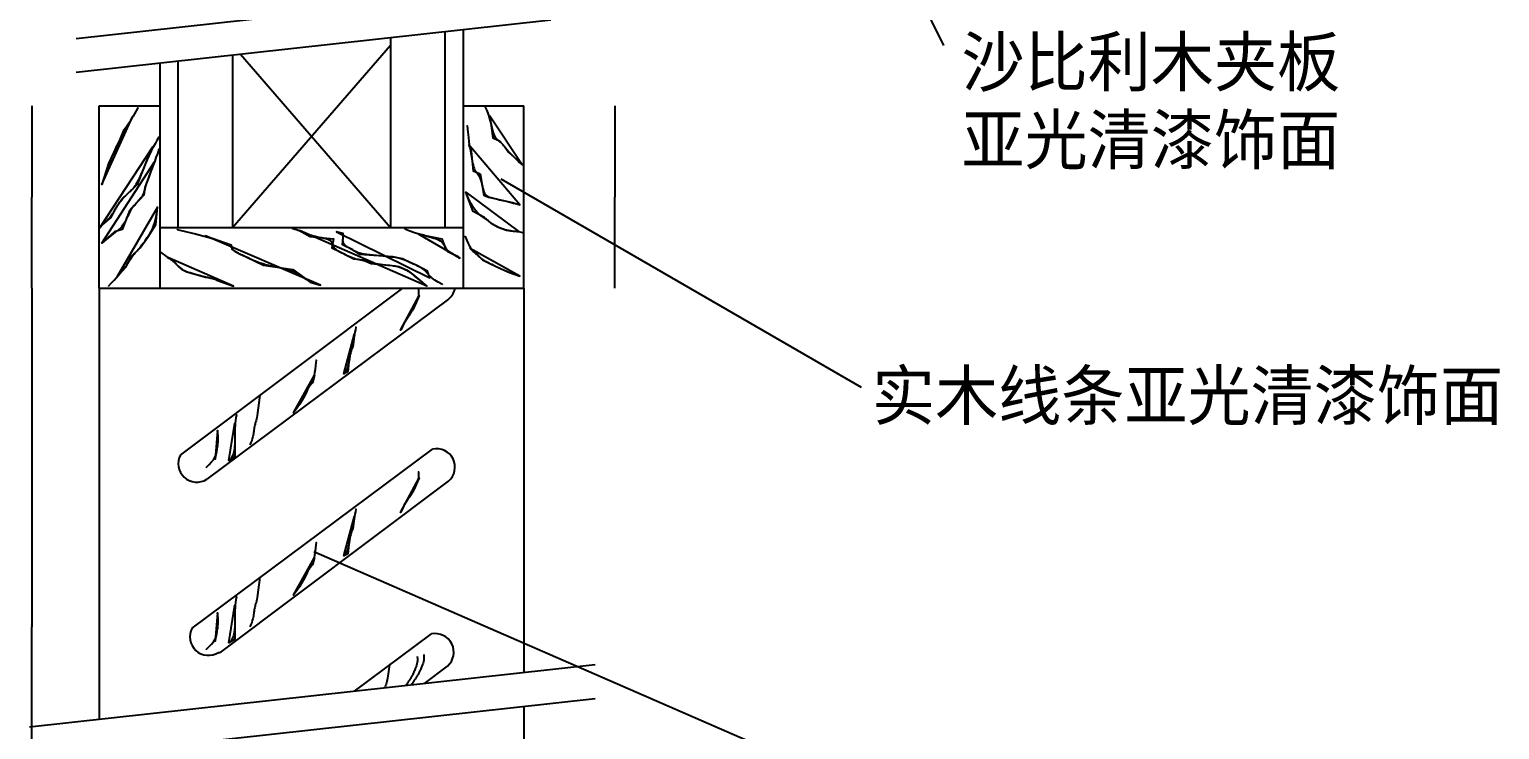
# Model space of a CAD drawing. Header units: metres. Extents: x 120 to 3570, y 126 to 4745.
# Drawn here: x 2161 to 3372, y 2919 to 3495 of the extents above; entities that cross this region are included whole.
import ezdxf

# ---------------------------------------------------------------- set-up
doc = ezdxf.new("R2010")
doc.units = ezdxf.units.M
for name, color, linetype in [('4', 4, 'Continuous'), ('7', 7, 'Continuous'), ('BH', 3, 'Continuous'), ('DIM', 3, 'Continuous'), ('TEXT', 3, 'Continuous')]:
    doc.layers.add(name, color=color, linetype=linetype)
doc.dimstyles.get("Standard").update_dxf_attribs({"dimtxt": 2.5, "dimasz": 2.5, "dimexe": 1.25, "dimexo": 0.625, "dimtad": 1, "dimcen": 2.5, "dimazin": 3, "dimtfac": 1, "dimtmove": 0, "dimatfit": 3})

# ---------------------------------------------------------------- blocks, each defined once
blk = doc.blocks.new('*D24')
for p, q in [((2162.79, 3282.34), (2162.79, 3003.49)), ((2162.54, 3003.49), (2162.29, 3003.49)), ((2162.79, 2724.65), (2162.79, 3003.49)), ((2162.79, 3003.49), (2162.79, 3003.49)), ((2163.04, 3003.49), (2163.29, 3003.49))]:
    blk.add_line(p, q)
at = {"layer": 'Defpoints'}
for p in [(2162.79, 3282.34), (2162.79, 3003.49), (2162.79, 2724.65)]:
    blk.add_point(p, dxfattribs=at)
at = {"layer": 'DIM', "insert": (2162.79, 3004.615), "char_height": 1, "attachment_point": 5}
blk.add_mtext('300', dxfattribs=at)
blk = doc.blocks.new('*D27')
for p, q in [((2162.79, 3432.34), (2162.79, 3357.34)), ((2162.54, 3357.34), (2162.29, 3357.34)), ((2162.79, 3282.34), (2162.79, 3357.34)), ((2162.79, 3357.34), (2162.79, 3357.34)), ((2163.04, 3357.34), (2163.29, 3357.34))]:
    blk.add_line(p, q)
at = {"layer": 'Defpoints'}
for p in [(2162.79, 3432.34), (2162.79, 3357.34), (2162.79, 3282.34)]:
    blk.add_point(p, dxfattribs=at)
at = {"layer": 'DIM', "insert": (2162.79, 3358.465), "char_height": 1, "attachment_point": 5}
blk.add_mtext('30', dxfattribs=at)
blk = doc.blocks.new('*D28')
for p, q in [((2643.12, 3432.34), (2643.12, 3357.34)), ((2642.87, 3357.34), (2642.62, 3357.34)), ((2643.12, 3282.34), (2643.12, 3357.34)), ((2643.12, 3357.34), (2643.12, 3357.34)), ((2643.37, 3357.34), (2643.62, 3357.34))]:
    blk.add_line(p, q)
at = {"layer": 'Defpoints'}
for p in [(2643.12, 3432.34), (2643.12, 3357.34), (2643.12, 3282.34)]:
    blk.add_point(p, dxfattribs=at)
at = {"layer": 'DIM', "insert": (2643.12, 3358.465), "char_height": 1, "attachment_point": 5}
blk.add_mtext('30', dxfattribs=at)

msp = doc.modelspace()

# ---------------------------------------------------------------- hatches: boundary and pattern name
at = {"layer": 'BH'}
h = msp.add_hatch(dxfattribs=at)
h.set_pattern_fill('DOLMIT', scale=70)
h.paths.add_polyline_path([(2328.22, 3817.15), (2283.22, 3817.15), (2283.22, 3497.22), (2328.22, 3502.18)])
h.paths.add_polyline_path([(2503.22, 3817.15), (2458.22, 3817.15), (2458.22, 3516.51), (2503.22, 3521.48)])
h.paths.add_polyline_path([(2503.22, 3493.57), (2458.22, 3488.61), (2458.22, 3332.34), (2503.22, 3332.34)])
h.paths.add_polyline_path([(2283.22, 3332.34), (2328.22, 3332.34), (2328.22, 3474.27), (2283.22, 3469.31)])

# ---------------------------------------------------------------- linework, layer by layer
at = {"layer": '4'}
for p, q in [((2518.22, 3495.22), (2518.22, 3432.34)), ((2458.22, 3488.61), (2458.22, 3332.34)), ((2268.22, 3467.66), (2268.22, 3432.34)), ((2328.22, 3474.27), (2328.22, 3332.34)), ((2218.22, 3432.34), (2268.22, 3432.34)), ((2218.22, 3282.34), (2218.22, 3432.34)), ((2268.22, 3432.34), (2268.22, 3282.34)), ((2518.22, 3432.34), (2518.22, 3282.34)), ((2518.22, 3432.34), (2568.22, 3432.34)), ((2568.22, 3282.34), (2568.22, 3432.34)), ((2268.22, 3332.34), (2518.22, 3332.34)), ((2218.22, 3282.34), (2218.22, 2927.28)), ((2218.22, 3282.34), (2469.89, 3282.34)), ((2468.22, 3282.34), (2285.21, 3145.07)), ((2506.22, 3273.34), (2306.94, 3124.97)), ((2469.89, 3282.34), (2568.22, 3282.34)), ((2568.22, 3282.34), (2568.22, 2965.87)), ((2294.82, 3002.43), (2492.99, 3149.81)), ((2319.55, 2983.34), (2506.22, 3123.34)), ((2428.79, 2950.5), (2492.03, 2997.53)), ((2486.31, 2956.84), (2505.26, 2971.06)), ((2568.22, 2937.97), (2568.22, 2724.65))]:
    msp.add_line(p, q, dxfattribs=at)
for centre, radius, start, end in [((2496.55, 3285.19), 15.3, 309.21, 349.26), ((2496.14, 3134.84), 15.3, 311.21, 101.91), ((2298.7, 3137.86), 15.3, 151.89, 302.59), ((2308.32, 2995.22), 15.3, 151.89, 302.59), ((2495.19, 2982.56), 15.3, 311.21, 101.91), ((2316.55, 2987.34), 5, 270, 306.87)]:
    msp.add_arc(centre, radius, start, end, dxfattribs=at)
at = {"layer": '7'}
for p, q in [((2503.22, 3493.57), (2503.22, 3332.34)), ((2283.22, 3469.31), (2283.22, 3332.34))]:
    msp.add_line(p, q, dxfattribs=at)
at = {"layer": 'BH'}
for p, q in [((2199.22, 3487.95), (2590.33, 3531.08)), ((2199.22, 3460.05), (2590.33, 3503.18)), ((2328.22, 3332.34), (2458.22, 3482.34)), ((2334.6, 3474.98), (2458.22, 3332.34)), ((2160.8, 2920.95), (2627.03, 2972.36)), ((2160.8, 2893.04), (2627.03, 2944.45))]:
    msp.add_line(p, q, dxfattribs=at)
for points in [[(2250.2, 3430.83), (2250.2, 3430.83), (2248.69, 3428.23), (2247.38, 3425.97), (2246.25, 3424.01), (2245.28, 3422.32), (2244.44, 3420.87), (2243.71, 3419.62), (2243.05, 3418.53), (2242.45, 3417.57), (2241.89, 3416.7), (2241.35, 3415.91), (2240.83, 3415.17), (2240.34, 3414.48), (2239.86, 3413.8), (2239.4, 3413.13), (2238.96, 3412.45), (2238.53, 3411.73), (2238.11, 3410.98), (2237.69, 3410.17), (2237.27, 3409.31), (2236.85, 3408.41), (2236.42, 3407.45), (2235.97, 3406.45), (2235.51, 3405.4), (2235.02, 3404.3), (2234.5, 3403.16), (2233.95, 3401.96), (2233.38, 3400.71), (2232.78, 3399.42), (2232.15, 3398.07), (2231.5, 3396.67), (2230.82, 3395.22), (2230.11, 3393.72), (2229.38, 3392.14), (2228.58, 3390.37), (2227.69, 3388.25), (2226.66, 3385.66), (2225.46, 3382.45), (2224.05, 3378.47), (2222.4, 3373.59), (2220.46, 3367.66), (2245.86, 3423.4), (2242.14, 3416.59), (2238.43, 3412.25), (2235.33, 3404.82), (2230.37, 3394.29), (2226.03, 3385), (2220.46, 3367.66)], [(2536.46, 3431.45), (2536.46, 3431.45), (2537.75, 3428.6), (2538.83, 3425.68), (2539.75, 3422.73), (2540.53, 3419.84), (2541.21, 3417.07), (2541.82, 3414.49), (2542.4, 3412.15), (2542.97, 3410.13), (2543.56, 3408.48), (2544.18, 3407.15), (2544.82, 3406.1), (2545.46, 3405.28), (2546.11, 3404.62), (2546.76, 3404.09), (2547.4, 3403.62), (2548.03, 3403.17), (2548.64, 3402.68), (2549.23, 3402.17), (2549.8, 3401.63), (2550.35, 3401.06), (2550.89, 3400.49), (2551.4, 3399.9), (2551.89, 3399.31), (2552.37, 3398.73), (2552.82, 3398.15), (2553.27, 3397.58), (2553.72, 3397), (2554.19, 3396.42), (2554.68, 3395.83), (2555.2, 3395.22), (2555.77, 3394.59), (2556.4, 3393.93), (2557.09, 3393.23), (2557.89, 3392.45), (2558.83, 3391.55), (2559.95, 3390.49), (2561.27, 3389.22), (2562.83, 3387.71), (2564.67, 3385.9), (2566.83, 3383.76), (2540.18, 3424.02), (2542.66, 3406.06), (2548.24, 3403.58), (2552.57, 3398.62), (2555.67, 3394.29), (2560.63, 3389.95), (2566.83, 3383.76)], [(2267.55, 3406.68), (2267.55, 3406.68), (2265.81, 3403.82), (2264.3, 3401.25), (2262.98, 3398.91), (2261.81, 3396.73), (2260.75, 3394.65), (2259.77, 3392.61), (2258.83, 3390.55), (2257.89, 3388.4), (2256.93, 3386.13), (2255.94, 3383.77), (2254.95, 3381.37), (2253.95, 3378.97), (2252.97, 3376.64), (2252, 3374.42), (2251.08, 3372.38), (2250.2, 3370.55), (2249.37, 3368.97), (2248.6, 3367.63), (2247.86, 3366.49), (2247.14, 3365.51), (2246.44, 3364.66), (2245.74, 3363.9), (2245.04, 3363.19), (2244.31, 3362.49), (2243.56, 3361.79), (2242.8, 3361.07), (2242.02, 3360.34), (2241.24, 3359.6), (2240.47, 3358.87), (2239.72, 3358.14), (2239, 3357.42), (2238.32, 3356.71), (2237.69, 3356.03), (2237.1, 3355.35), (2236.54, 3354.7), (2236.03, 3354.05), (2235.54, 3353.42), (2235.07, 3352.79), (2234.62, 3352.17), (2234.19, 3351.55), (2233.77, 3350.93), (2233.36, 3350.31), (2232.95, 3349.68), (2232.55, 3349.05), (2232.16, 3348.4), (2231.77, 3347.75), (2231.38, 3347.08), (2230.99, 3346.39), (2230.6, 3345.68), (2230.2, 3344.95), (2229.77, 3344.2), (2229.29, 3343.43), (2228.77, 3342.63), (2228.17, 3341.8), (2227.49, 3340.93), (2226.71, 3340.04), (2225.82, 3339.11), (2224.85, 3338.15), (2223.82, 3337.16), (2222.75, 3336.14), (2221.67, 3335.08), (2220.6, 3333.99), (2219.57, 3332.88), (2218.6, 3331.73), (2262.59, 3398.62), (2258.25, 3389.95), (2249.58, 3367.66), (2244.62, 3362.7), (2237.81, 3356.51), (2234.09, 3351.55), (2230.99, 3346.6), (2227.89, 3340.4), (2221.08, 3334.83), (2218.6, 3331.73)], [(2521.59, 3415.97), (2521.59, 3415.97), (2522.04, 3410.73), (2522.47, 3406.52), (2522.86, 3403.17), (2523.24, 3400.51), (2523.59, 3398.4), (2523.92, 3396.65), (2524.24, 3395.11), (2524.54, 3393.62), (2524.82, 3392.04), (2525.1, 3390.37), (2525.38, 3388.67), (2525.68, 3386.98), (2526, 3385.33), (2526.34, 3383.77), (2526.73, 3382.34), (2527.17, 3381.08), (2527.66, 3380.01), (2528.2, 3379.1), (2528.77, 3378.3), (2529.36, 3377.54), (2529.97, 3376.77), (2530.57, 3375.94), (2531.15, 3374.98), (2531.71, 3373.85), (2532.24, 3372.5), (2532.73, 3370.99), (2533.19, 3369.35), (2533.64, 3367.67), (2534.07, 3365.99), (2534.49, 3364.37), (2534.91, 3362.88), (2535.33, 3361.56), (2535.77, 3360.48), (2536.27, 3359.6), (2536.87, 3358.88), (2537.64, 3358.28), (2538.61, 3357.77), (2539.84, 3357.3), (2541.38, 3356.84), (2543.28, 3356.35), (2545.56, 3355.79), (2548.15, 3355.18), (2550.96, 3354.51), (2553.89, 3353.82), (2556.85, 3353.1), (2559.75, 3352.37), (2562.48, 3351.64), (2564.97, 3350.93), (2522.83, 3400.48), (2524.69, 3394.91), (2526.55, 3378.8), (2532.13, 3376.33), (2535.22, 3358.98), (2538.94, 3357.13), (2558.77, 3352.79), (2564.97, 3350.93)], [(2267.55, 3396.77), (2267.55, 3396.77), (2266.24, 3393.07), (2265.08, 3389.84), (2264.06, 3387.01), (2263.16, 3384.53), (2262.35, 3382.35), (2261.62, 3380.39), (2260.95, 3378.61), (2260.32, 3376.95), (2259.71, 3375.35), (2259.13, 3373.81), (2258.57, 3372.34), (2258.05, 3370.93), (2257.56, 3369.59), (2257.13, 3368.32), (2256.73, 3367.13), (2256.4, 3366), (2256.11, 3364.96), (2255.86, 3363.97), (2255.63, 3363.03), (2255.39, 3362.13), (2255.12, 3361.25), (2254.8, 3360.37), (2254.41, 3359.48), (2253.92, 3358.57), (2253.32, 3357.62), (2252.63, 3356.65), (2251.87, 3355.67), (2251.06, 3354.69), (2250.23, 3353.72), (2249.4, 3352.78), (2248.59, 3351.88), (2247.82, 3351.03), (2247.12, 3350.25), (2246.47, 3349.5), (2245.86, 3348.76), (2245.28, 3348), (2244.72, 3347.19), (2244.15, 3346.29), (2243.57, 3345.28), (2242.97, 3344.12), (2242.33, 3342.8), (2241.65, 3341.35), (2240.93, 3339.83), (2240.17, 3338.27), (2239.36, 3336.72), (2238.51, 3335.23), (2237.62, 3333.84), (2236.67, 3332.61), (2235.67, 3331.55), (2234.53, 3330.56), (2233.18, 3329.52), (2231.55, 3328.32), (2229.54, 3326.82), (2227.07, 3324.91), (2224.07, 3322.46), (2220.46, 3319.34), (2263.83, 3386.24), (2260.11, 3376.33), (2255.78, 3365.18), (2255.16, 3358.98), (2247.1, 3350.31), (2243.38, 3345.98), (2237.19, 3330.49), (2230.99, 3328.63), (2220.46, 3319.34)], [(2567.45, 3328.01), (2567.45, 3328.01), (2566.27, 3328.23), (2565.09, 3328.42), (2563.9, 3328.59), (2562.74, 3328.74), (2561.61, 3328.88), (2560.54, 3328.99), (2559.54, 3329.1), (2558.62, 3329.2), (2557.79, 3329.3), (2557.05, 3329.39), (2556.37, 3329.49), (2555.74, 3329.6), (2555.14, 3329.71), (2554.54, 3329.85), (2553.93, 3330), (2553.3, 3330.18), (2552.62, 3330.39), (2551.9, 3330.62), (2551.15, 3330.88), (2550.39, 3331.15), (2549.63, 3331.44), (2548.87, 3331.74), (2548.13, 3332.04), (2547.41, 3332.35), (2546.73, 3332.66), (2546.08, 3332.98), (2545.45, 3333.31), (2544.83, 3333.65), (2544.21, 3334.02), (2543.58, 3334.43), (2542.93, 3334.86), (2542.25, 3335.34), (2541.53, 3335.87), (2540.76, 3336.44), (2539.94, 3337.06), (2539.05, 3337.72), (2538.09, 3338.41), (2537.04, 3339.15), (2535.9, 3339.91), (2534.66, 3340.71), (2533.3, 3341.57), (2531.83, 3342.6), (2530.24, 3343.98), (2528.53, 3345.86), (2526.69, 3348.39), (2524.72, 3351.73), (2522.61, 3356.04), (2520.35, 3361.46), (2564.35, 3328.63), (2557.53, 3329.25), (2553.81, 3329.87), (2547, 3332.35), (2542.66, 3334.83), (2535.84, 3340.4), (2526.55, 3345.36), (2520.35, 3361.46)], [(2226.03, 3284.04), (2226.03, 3284.04), (2228.45, 3286.67), (2230.6, 3289.02), (2232.5, 3291.12), (2234.19, 3293), (2235.69, 3294.7), (2237.01, 3296.25), (2238.19, 3297.7), (2239.25, 3299.06), (2240.21, 3300.37), (2241.09, 3301.64), (2241.91, 3302.87), (2242.67, 3304.06), (2243.41, 3305.2), (2244.12, 3306.31), (2244.83, 3307.37), (2245.55, 3308.4), (2246.3, 3309.39), (2247.08, 3310.35), (2247.87, 3311.28), (2248.68, 3312.21), (2249.49, 3313.13), (2250.32, 3314.05), (2251.14, 3314.98), (2251.96, 3315.94), (2252.77, 3316.92), (2253.57, 3317.94), (2254.39, 3319.02), (2255.23, 3320.15), (2256.09, 3321.35), (2256.99, 3322.64), (2257.93, 3324.01), (2258.93, 3325.49), (2259.98, 3327.09), (2261.06, 3328.89), (2262.14, 3330.98), (2263.18, 3333.47), (2264.15, 3336.42), (2265.02, 3339.95), (2265.75, 3344.14), (2266.31, 3349.07), (2232.85, 3291.47), (2240.29, 3299.52), (2245.24, 3308.81), (2252.06, 3315.63), (2258.25, 3324.3), (2265.07, 3334.83), (2266.31, 3349.07)], [(2377.22, 3331.73), (2377.22, 3331.73), (2379.46, 3331.01), (2381.57, 3330.25), (2383.56, 3329.46), (2385.48, 3328.67), (2387.37, 3327.9), (2389.25, 3327.16), (2391.15, 3326.47), (2393.13, 3325.85), (2395.18, 3325.31), (2397.28, 3324.83), (2399.37, 3324.4), (2401.4, 3323.99), (2403.32, 3323.58), (2405.08, 3323.15), (2406.62, 3322.67), (2407.89, 3322.13), (2408.87, 3321.51), (2409.57, 3320.82), (2410.07, 3320.08), (2410.41, 3319.32), (2410.65, 3318.54), (2410.84, 3317.78), (2411.04, 3317.04), (2411.3, 3316.35), (2411.67, 3315.72), (2412.15, 3315.15), (2412.74, 3314.61), (2413.43, 3314.1), (2414.23, 3313.6), (2415.12, 3313.1), (2416.11, 3312.57), (2417.19, 3312.01), (2418.35, 3311.41), (2419.58, 3310.78), (2420.86, 3310.13), (2422.17, 3309.48), (2423.49, 3308.86), (2424.8, 3308.27), (2426.08, 3307.73), (2427.31, 3307.27), (2428.48, 3306.88), (2429.58, 3306.57), (2430.64, 3306.31), (2431.65, 3306.09), (2432.61, 3305.9), (2433.55, 3305.71), (2434.47, 3305.52), (2435.36, 3305.3), (2436.25, 3305.05), (2437.16, 3304.77), (2438.11, 3304.47), (2439.13, 3304.14), (2440.25, 3303.81), (2441.49, 3303.47), (2442.88, 3303.14), (2444.45, 3302.83), (2446.21, 3302.53), (2448.11, 3302.25), (2450.1, 3301.98), (2452.12, 3301.74), (2454.11, 3301.52), (2456.01, 3301.32), (2457.77, 3301.13), (2459.32, 3300.97), (2460.63, 3300.82), (2461.72, 3300.69), (2462.62, 3300.56), (2463.39, 3300.43), (2464.05, 3300.28), (2464.65, 3300.13), (2465.23, 3299.94), (2465.83, 3299.73), (2466.47, 3299.48), (2467.17, 3299.19), (2467.89, 3298.88), (2468.64, 3298.54), (2469.4, 3298.18), (2470.16, 3297.81), (2470.9, 3297.43), (2471.61, 3297.05), (2472.29, 3296.66), (2472.94, 3296.26), (2473.58, 3295.85), (2474.21, 3295.43), (2474.84, 3294.97), (2475.49, 3294.48), (2476.16, 3293.96), (2476.88, 3293.38), (2477.64, 3292.75), (2478.51, 3292.03), (2479.5, 3291.19), (2480.69, 3290.2), (2482.09, 3289.02), (2483.78, 3287.62), (2485.77, 3285.97), (2488.13, 3284.04), (2383.42, 3329.87), (2392.09, 3324.92), (2411.3, 3323.06), (2410.06, 3315.63), (2416.26, 3312.53), (2428.03, 3306.34), (2435.47, 3305.72), (2442.28, 3302.62), (2462.11, 3300.76), (2465.21, 3300.14), (2472.02, 3297.05), (2476.36, 3293.95), (2481.32, 3289.61), (2488.13, 3284.04)], [(2282.42, 3330.49), (2282.42, 3330.49), (2290.65, 3328.69), (2297.76, 3327.01), (2303.83, 3325.44), (2308.96, 3323.99), (2313.24, 3322.65), (2316.75, 3321.43), (2319.6, 3320.33), (2321.87, 3319.34), (2323.65, 3318.47), (2325.01, 3317.7), (2326.02, 3317.03), (2326.72, 3316.45), (2327.2, 3315.95), (2327.5, 3315.51), (2327.7, 3315.13), (2327.86, 3314.8), (2328.02, 3314.51), (2328.21, 3314.25), (2328.42, 3314.01), (2328.66, 3313.79), (2328.93, 3313.59), (2329.22, 3313.38), (2329.56, 3313.17), (2329.92, 3312.94), (2330.33, 3312.7), (2330.77, 3312.44), (2331.25, 3312.17), (2331.76, 3311.88), (2332.29, 3311.59), (2332.86, 3311.29), (2333.45, 3310.98), (2334.05, 3310.67), (2334.69, 3310.36), (2335.35, 3310.04), (2336.07, 3309.7), (2336.84, 3309.34), (2337.7, 3308.95), (2338.64, 3308.51), (2339.7, 3308.02), (2340.87, 3307.47), (2342.18, 3306.86), (2343.62, 3306.19), (2345.21, 3305.49), (2346.94, 3304.76), (2348.81, 3304.02), (2350.83, 3303.29), (2353, 3302.58), (2355.33, 3301.9), (2357.8, 3301.26), (2360.37, 3300.67), (2362.99, 3300.1), (2365.6, 3299.56), (2368.16, 3299.04), (2370.61, 3298.51), (2372.89, 3297.99), (2374.95, 3297.46), (2376.76, 3296.91), (2378.34, 3296.33), (2379.73, 3295.73), (2380.98, 3295.09), (2382.13, 3294.42), (2383.21, 3293.71), (2384.28, 3292.95), (2385.38, 3292.14), (2386.55, 3291.28), (2387.83, 3290.38), (2389.28, 3289.45), (2390.94, 3288.5), (2392.88, 3287.53), (2395.12, 3286.56), (2397.74, 3285.6), (2400.77, 3284.66), (2305.97, 3325.54), (2327.03, 3318.1), (2327.65, 3314.39), (2329.51, 3313.15), (2333.85, 3310.67), (2339.42, 3308.19), (2353.68, 3301.38), (2377.84, 3297.66), (2384.66, 3292.71), (2392.09, 3287.14), (2400.77, 3284.66)], [(2501.15, 3285.28), (2501.15, 3285.28), (2497.63, 3287.24), (2494.88, 3288.97), (2492.78, 3290.49), (2491.21, 3291.83), (2490.04, 3293), (2489.14, 3294.05), (2488.39, 3294.99), (2487.67, 3295.86), (2486.87, 3296.66), (2485.98, 3297.42), (2485.03, 3298.12), (2484.04, 3298.78), (2483.01, 3299.39), (2481.98, 3299.96), (2480.96, 3300.48), (2479.98, 3300.97), (2479.03, 3301.41), (2478.13, 3301.83), (2477.27, 3302.21), (2476.45, 3302.57), (2475.66, 3302.91), (2474.91, 3303.23), (2474.18, 3303.55), (2473.47, 3303.86), (2472.78, 3304.17), (2472.1, 3304.48), (2471.43, 3304.78), (2470.75, 3305.08), (2470.05, 3305.38), (2469.33, 3305.67), (2468.58, 3305.96), (2467.79, 3306.23), (2466.95, 3306.5), (2466.02, 3306.76), (2464.99, 3307.01), (2463.81, 3307.25), (2462.46, 3307.49), (2460.91, 3307.73), (2459.11, 3307.96), (2457.05, 3308.19), (2454.71, 3308.43), (2452.14, 3308.66), (2449.44, 3308.91), (2446.67, 3309.16), (2443.92, 3309.43), (2441.28, 3309.72), (2438.81, 3310.03), (2436.6, 3310.36), (2434.71, 3310.72), (2433.11, 3311.11), (2431.75, 3311.53), (2430.59, 3311.96), (2429.57, 3312.42), (2428.64, 3312.89), (2427.77, 3313.37), (2426.89, 3313.87), (2425.98, 3314.38), (2425.05, 3314.9), (2424.11, 3315.43), (2423.2, 3315.98), (2422.34, 3316.53), (2421.55, 3317.11), (2420.86, 3317.7), (2420.29, 3318.31), (2419.85, 3318.94), (2419.54, 3319.59), (2419.34, 3320.25), (2419.23, 3320.92), (2419.18, 3321.6), (2419.18, 3322.29), (2419.21, 3322.98), (2419.25, 3323.68), (2419.28, 3324.37), (2419.23, 3325.06), (2419.04, 3325.74), (2418.65, 3326.39), (2417.99, 3327.01), (2417, 3327.6), (2415.62, 3328.14), (2413.78, 3328.63), (2490.61, 3290.85), (2488.75, 3296.43), (2479.46, 3301.38), (2473.26, 3303.86), (2468.31, 3306.34), (2460.25, 3308.19), (2432.99, 3310.05), (2427.41, 3313.77), (2418.74, 3318.1), (2419.36, 3323.68), (2419.36, 3327.4), (2413.78, 3328.63)], [(2470.16, 3331.11), (2470.16, 3331.11), (2474.27, 3329.6), (2478.19, 3328.28), (2481.91, 3327.14), (2485.38, 3326.13), (2488.57, 3325.23), (2491.45, 3324.4), (2493.98, 3323.62), (2496.14, 3322.85), (2497.9, 3322.07), (2499.29, 3321.28), (2500.38, 3320.48), (2501.22, 3319.69), (2501.84, 3318.92), (2502.32, 3318.16), (2502.69, 3317.44), (2503, 3316.76), (2503.32, 3316.13), (2503.65, 3315.53), (2504.01, 3314.96), (2504.42, 3314.41), (2504.91, 3313.88), (2505.47, 3313.34), (2506.14, 3312.79), (2506.93, 3312.22), (2507.84, 3311.63), (2508.86, 3311.01), (2509.95, 3310.36), (2511.09, 3309.7), (2512.23, 3309.03), (2513.35, 3308.34), (2514.41, 3307.65), (2515.4, 3306.96), (2481.32, 3326.78), (2500.53, 3323.06), (2503, 3316.25), (2505.48, 3312.53), (2512.92, 3308.81), (2515.4, 3306.96)], [(2519.73, 3324.92), (2519.73, 3324.92), (2521.22, 3321.59), (2522.45, 3318.98), (2523.47, 3316.98), (2524.3, 3315.48), (2524.99, 3314.41), (2525.57, 3313.64), (2526.08, 3313.08), (2526.55, 3312.63), (2527.01, 3312.21), (2527.48, 3311.8), (2527.94, 3311.39), (2528.41, 3310.98), (2528.87, 3310.57), (2529.34, 3310.17), (2529.8, 3309.75), (2530.27, 3309.33), (2530.73, 3308.9), (2531.2, 3308.46), (2531.68, 3308.02), (2532.18, 3307.57), (2532.69, 3307.13), (2533.23, 3306.69), (2533.8, 3306.25), (2534.4, 3305.82), (2535.04, 3305.4), (2535.72, 3304.98), (2536.44, 3304.57), (2537.2, 3304.16), (2538.01, 3303.74), (2538.86, 3303.31), (2539.75, 3302.87), (2540.7, 3302.41), (2541.69, 3301.94), (2542.73, 3301.45), (2543.8, 3300.94), (2544.91, 3300.42), (2546.06, 3299.89), (2547.23, 3299.34), (2548.42, 3298.79), (2549.63, 3298.23), (2550.87, 3297.67), (2552.18, 3297.08), (2553.63, 3296.45), (2555.27, 3295.76), (2557.16, 3295), (2559.37, 3294.15), (2561.95, 3293.18), (2564.97, 3292.09), (2524.07, 3315.01), (2526.55, 3312.53), (2530.27, 3309.43), (2533.99, 3305.72), (2540.18, 3302.62), (2549.48, 3298.28), (2556.29, 3295.19), (2564.97, 3292.09)], [(2268.79, 3311.91), (2268.79, 3311.91), (2270.94, 3310.4), (2272.79, 3309.09), (2274.35, 3307.96), (2275.68, 3306.99), (2276.81, 3306.16), (2277.76, 3305.42), (2278.59, 3304.77), (2279.32, 3304.17), (2279.99, 3303.6), (2280.61, 3303.06), (2281.18, 3302.55), (2281.71, 3302.06), (2282.21, 3301.6), (2282.68, 3301.16), (2283.12, 3300.75), (2283.56, 3300.35), (2283.98, 3299.97), (2284.39, 3299.61), (2284.8, 3299.27), (2285.21, 3298.94), (2285.62, 3298.63), (2286.02, 3298.33), (2286.44, 3298.04), (2286.86, 3297.77), (2287.29, 3297.5), (2287.74, 3297.24), (2288.2, 3296.99), (2288.69, 3296.75), (2289.21, 3296.51), (2289.77, 3296.27), (2290.36, 3296.04), (2290.99, 3295.81), (2291.67, 3295.57), (2292.4, 3295.34), (2293.17, 3295.1), (2293.99, 3294.86), (2294.84, 3294.62), (2295.73, 3294.37), (2296.65, 3294.11), (2297.6, 3293.85), (2298.58, 3293.57), (2299.59, 3293.29), (2300.61, 3293), (2301.64, 3292.72), (2302.68, 3292.44), (2303.71, 3292.18), (2304.74, 3291.92), (2305.76, 3291.68), (2306.76, 3291.45), (2307.73, 3291.25), (2308.66, 3291.05), (2309.56, 3290.86), (2310.41, 3290.68), (2311.21, 3290.5), (2311.95, 3290.32), (2312.63, 3290.13), (2313.26, 3289.92), (2313.97, 3289.66), (2314.93, 3289.28), (2316.29, 3288.75), (2318.2, 3288.01), (2320.84, 3287.01), (2324.35, 3285.7), (2328.89, 3284.04), (2274.98, 3307.57), (2279.94, 3303.86), (2283.66, 3300.14), (2286.76, 3297.66), (2290.47, 3295.81), (2297.29, 3293.95), (2305.97, 3291.47), (2313.4, 3290.23), (2315.26, 3288.99), (2328.89, 3284.04)], [(2481.32, 3281.15), (2481.32, 3281.15), (2481.47, 3279.39), (2481.47, 3277.81), (2481.34, 3276.4), (2481.11, 3275.13), (2480.81, 3273.98), (2480.45, 3272.94), (2480.06, 3271.98), (2479.67, 3271.08), (2479.29, 3270.23), (2478.93, 3269.42), (2478.58, 3268.66), (2478.25, 3267.93), (2477.92, 3267.23), (2477.6, 3266.57), (2477.29, 3265.95), (2476.98, 3265.35), (2476.67, 3264.79), (2476.36, 3264.24), (2476.05, 3263.72), (2475.74, 3263.22), (2475.43, 3262.74), (2475.12, 3262.26), (2474.81, 3261.79), (2474.5, 3261.33), (2474.19, 3260.86), (2473.88, 3260.4), (2473.57, 3259.93), (2473.26, 3259.47), (2472.95, 3259), (2472.64, 3258.54), (2472.33, 3258.07), (2472.02, 3257.61), (2471.71, 3257.14), (2471.4, 3256.67), (2471.08, 3256.18), (2470.76, 3255.65), (2470.42, 3255.1), (2470.08, 3254.5), (2469.72, 3253.84), (2469.34, 3253.12), (2468.94, 3252.33), (2468.54, 3251.51), (2468.13, 3250.68), (2467.74, 3249.89), (2467.36, 3249.16), (2467.02, 3248.52), (2466.71, 3248.03), (2466.45, 3247.7), (2481.94, 3276.19), (2479.46, 3270.62), (2476.98, 3265.04), (2474.5, 3261.33), (2472.02, 3257.61), (2469.55, 3253.89), (2467.07, 3248.32), (2466.45, 3247.7)], [(2429.89, 3250.18), (2429.89, 3250.18), (2429.45, 3248.1), (2429.06, 3246.08), (2428.72, 3244.12), (2428.4, 3242.25), (2428.12, 3240.48), (2427.84, 3238.83), (2427.58, 3237.33), (2427.31, 3235.98), (2427.03, 3234.8), (2426.75, 3233.74), (2426.45, 3232.74), (2426.15, 3231.73), (2425.84, 3230.66), (2425.53, 3229.46), (2425.21, 3228.07), (2424.88, 3226.43), (2424.55, 3224.52), (2424.18, 3222.4), (2423.76, 3220.2), (2423.26, 3218.02), (2422.66, 3215.98), (2421.93, 3214.18), (2421.04, 3212.74), (2419.98, 3211.78), (2428.65, 3244.6), (2427.41, 3234.07), (2424.93, 3229.74), (2423.07, 3213.63), (2419.98, 3211.78)], [(2397.05, 3222.92), (2397.05, 3222.92), (2396.6, 3218.7), (2396.17, 3215.25), (2395.77, 3212.47), (2395.38, 3210.28), (2395, 3208.57), (2394.63, 3207.25), (2394.27, 3206.21), (2393.9, 3205.37), (2393.53, 3204.65), (2393.16, 3204), (2392.78, 3203.41), (2392.41, 3202.86), (2392.04, 3202.34), (2391.67, 3201.82), (2391.31, 3201.29), (2390.96, 3200.73), (2390.61, 3200.13), (2390.28, 3199.48), (2389.95, 3198.81), (2389.63, 3198.12), (2389.31, 3197.42), (2389, 3196.72), (2388.68, 3196.03), (2388.37, 3195.36), (2388.06, 3194.72), (2387.75, 3194.09), (2387.43, 3193.48), (2387.11, 3192.88), (2386.78, 3192.27), (2386.43, 3191.65), (2386.07, 3191.02), (2385.69, 3190.35), (2385.29, 3189.65), (2384.82, 3188.87), (2384.26, 3187.94), (2383.55, 3186.84), (2382.65, 3185.5), (2381.54, 3183.87), (2380.15, 3181.91), (2378.46, 3179.57), (2395.81, 3210.54), (2393.95, 3204.34), (2390.85, 3201.25), (2388.37, 3195.05), (2385.9, 3190.72), (2383.42, 3186.38), (2378.46, 3179.57)], [(2350.77, 3194.25), (2348.57, 3177.5), (2348.24, 3175.8), (2347.9, 3174.46), (2347.55, 3173.36), (2347.23, 3172.38), (2346.94, 3171.41), (2346.68, 3170.42), (2346.45, 3169.43), (2346.25, 3168.44), (2346.07, 3167.43), (2345.91, 3166.42), (2345.77, 3165.4), (2345.63, 3164.38), (2345.49, 3163.34), (2345.33, 3162.27), (2345.13, 3161.13), (2344.85, 3159.89), (2344.47, 3158.52), (2343.96, 3156.98), (2343.31, 3155.25), (2342.48, 3153.28)], [(2331.32, 3178.06), (2331.32, 3178.06), (2330.92, 3175.61), (2330.61, 3173.33), (2330.39, 3171.17), (2330.24, 3169.06), (2330.15, 3166.94), (2330.1, 3164.75), (2330.09, 3162.44), (2330.09, 3159.94), (2330.08, 3157.22), (2330.01, 3154.36), (2329.82, 3151.47), (2329.47, 3148.65), (2328.88, 3146.02), (2327.99, 3143.67), (2326.76, 3141.72), (2325.13, 3140.27), (2330.09, 3171.24), (2330.09, 3162.57), (2330.09, 3143.37), (2325.13, 3140.27)], [(2306.54, 3134.7), (2306.54, 3134.7), (2309.02, 3137.09), (2310.94, 3139.17), (2312.38, 3140.98), (2313.42, 3142.57), (2314.13, 3143.98), (2314.6, 3145.24), (2314.9, 3146.4), (2315.11, 3147.5), (2315.3, 3148.57), (2315.48, 3149.63), (2315.64, 3150.67), (2315.8, 3151.69), (2315.93, 3152.7), (2316.06, 3153.7), (2316.16, 3154.68), (2316.25, 3155.65), (2316.31, 3156.62), (2316.36, 3157.6), (2316.37, 3158.62), (2316.35, 3159.69), (2316.29, 3160.85), (2316.19, 3162.11), (2316.04, 3163.51), (2315.83, 3165.05), (2313.98, 3141.51), (2315.21, 3147.71), (2316.45, 3155.76), (2316.45, 3160.71), (2315.83, 3165.05)], [(2481.32, 3131.15), (2481.32, 3131.15), (2481.47, 3129.39), (2481.47, 3127.81), (2481.34, 3126.4), (2481.11, 3125.13), (2480.81, 3123.98), (2480.45, 3122.94), (2480.06, 3121.98), (2479.67, 3121.08), (2479.29, 3120.23), (2478.93, 3119.42), (2478.58, 3118.66), (2478.25, 3117.93), (2477.92, 3117.23), (2477.6, 3116.57), (2477.29, 3115.95), (2476.98, 3115.35), (2476.67, 3114.79), (2476.36, 3114.24), (2476.05, 3113.72), (2475.74, 3113.22), (2475.43, 3112.74), (2475.12, 3112.26), (2474.81, 3111.79), (2474.5, 3111.33), (2474.19, 3110.86), (2473.88, 3110.4), (2473.57, 3109.93), (2473.26, 3109.47), (2472.95, 3109), (2472.64, 3108.54), (2472.33, 3108.07), (2472.02, 3107.61), (2471.71, 3107.14), (2471.4, 3106.67), (2471.08, 3106.18), (2470.76, 3105.65), (2470.42, 3105.1), (2470.08, 3104.5), (2469.72, 3103.84), (2469.34, 3103.12), (2468.94, 3102.33), (2468.54, 3101.51), (2468.13, 3100.68), (2467.74, 3099.89), (2467.36, 3099.16), (2467.02, 3098.52), (2466.71, 3098.03), (2466.45, 3097.7), (2481.94, 3126.19), (2479.46, 3120.62), (2476.98, 3115.04), (2474.5, 3111.33), (2472.02, 3107.61), (2469.55, 3103.89), (2467.07, 3098.32), (2466.45, 3097.7)], [(2429.89, 3100.18), (2429.89, 3100.18), (2429.45, 3098.1), (2429.06, 3096.08), (2428.72, 3094.12), (2428.4, 3092.25), (2428.12, 3090.48), (2427.84, 3088.83), (2427.58, 3087.33), (2427.31, 3085.98), (2427.03, 3084.8), (2426.75, 3083.74), (2426.45, 3082.74), (2426.15, 3081.73), (2425.84, 3080.66), (2425.53, 3079.46), (2425.21, 3078.07), (2424.88, 3076.43), (2424.55, 3074.52), (2424.18, 3072.4), (2423.76, 3070.2), (2423.26, 3068.02), (2422.66, 3065.98), (2421.93, 3064.18), (2421.04, 3062.74), (2419.98, 3061.78), (2428.65, 3094.6), (2427.41, 3084.07), (2424.93, 3079.74), (2423.07, 3063.63), (2419.98, 3061.78)], [(2397.05, 3072.92), (2397.05, 3072.92), (2396.6, 3068.7), (2396.17, 3065.25), (2395.77, 3062.47), (2395.38, 3060.28), (2395, 3058.57), (2394.63, 3057.25), (2394.27, 3056.21), (2393.9, 3055.37), (2393.53, 3054.65), (2393.16, 3054), (2392.78, 3053.41), (2392.41, 3052.86), (2392.04, 3052.34), (2391.67, 3051.82), (2391.31, 3051.29), (2390.96, 3050.73), (2390.61, 3050.13), (2390.28, 3049.48), (2389.95, 3048.81), (2389.63, 3048.12), (2389.31, 3047.42), (2389, 3046.72), (2388.68, 3046.03), (2388.37, 3045.36), (2388.06, 3044.72), (2387.75, 3044.09), (2387.43, 3043.48), (2387.11, 3042.88), (2386.78, 3042.27), (2386.43, 3041.65), (2386.07, 3041.02), (2385.69, 3040.35), (2385.29, 3039.65), (2384.82, 3038.87), (2384.26, 3037.94), (2383.55, 3036.84), (2382.65, 3035.5), (2381.54, 3033.87), (2380.15, 3031.91), (2378.46, 3029.57), (2395.81, 3060.54), (2393.95, 3054.34), (2390.85, 3051.25), (2388.37, 3045.05), (2385.9, 3040.72), (2383.42, 3036.38), (2378.46, 3029.57)], [(2350.77, 3044.25), (2348.57, 3027.5), (2348.24, 3025.8), (2347.9, 3024.46), (2347.55, 3023.36), (2347.23, 3022.38), (2346.94, 3021.41), (2346.68, 3020.42), (2346.45, 3019.43), (2346.25, 3018.44), (2346.07, 3017.43), (2345.91, 3016.42), (2345.77, 3015.4), (2345.63, 3014.38), (2345.49, 3013.34), (2345.33, 3012.27), (2345.13, 3011.13), (2344.85, 3009.89), (2344.47, 3008.52), (2343.96, 3006.98), (2343.31, 3005.25), (2342.48, 3003.28)], [(2331.32, 3028.06), (2331.32, 3028.06), (2330.92, 3025.61), (2330.61, 3023.33), (2330.39, 3021.17), (2330.24, 3019.06), (2330.15, 3016.94), (2330.1, 3014.75), (2330.09, 3012.44), (2330.09, 3009.94), (2330.08, 3007.22), (2330.01, 3004.36), (2329.82, 3001.47), (2329.47, 2998.65), (2328.88, 2996.02), (2327.99, 2993.67), (2326.76, 2991.72), (2325.13, 2990.27), (2330.09, 3021.24), (2330.09, 3012.57), (2330.09, 2993.37), (2325.13, 2990.27)], [(2306.54, 2984.7), (2306.54, 2984.7), (2309.02, 2987.09), (2310.94, 2989.17), (2312.38, 2990.98), (2313.42, 2992.57), (2314.13, 2993.98), (2314.6, 2995.24), (2314.9, 2996.4), (2315.11, 2997.5), (2315.3, 2998.57), (2315.48, 2999.63), (2315.64, 3000.67), (2315.8, 3001.69), (2315.93, 3002.7), (2316.06, 3003.7), (2316.16, 3004.68), (2316.25, 3005.65), (2316.31, 3006.62), (2316.36, 3007.6), (2316.37, 3008.62), (2316.35, 3009.69), (2316.29, 3010.85), (2316.19, 3012.11), (2316.04, 3013.51), (2315.83, 3015.05), (2313.98, 2991.51), (2315.21, 2997.71), (2316.45, 3005.76), (2316.45, 3010.71), (2315.83, 3015.05)], [(2485.66, 2980.62), (2485.8, 2978.86), (2485.8, 2977.28), (2485.68, 2975.87), (2485.45, 2974.6), (2485.14, 2973.45), (2484.78, 2972.41), (2484.4, 2971.45), (2484, 2970.55), (2483.63, 2969.7), (2483.26, 2968.89), (2482.92, 2968.13), (2482.58, 2967.4), (2482.26, 2966.7), (2481.94, 2966.04), (2481.63, 2965.42), (2481.32, 2964.82), (2481.01, 2964.25), (2480.7, 2963.71), (2480.39, 2963.19), (2480.08, 2962.69), (2479.77, 2962.21), (2479.46, 2961.73), (2479.15, 2961.26), (2478.84, 2960.8), (2478.53, 2960.33), (2478.22, 2959.87), (2477.91, 2959.4), (2477.6, 2958.94), (2477.29, 2958.47), (2476.98, 2958.01), (2476.67, 2957.54), (2476.36, 2957.08), (2476.05, 2956.61), (2475.74, 2956.14), (2475.42, 2955.64), (2475.42, 2955.64)], [(2457.77, 2972.56), (2457.34, 2970.49), (2456.95, 2968.47), (2456.6, 2966.51), (2456.29, 2964.63), (2456, 2962.87), (2455.72, 2961.22), (2455.46, 2959.71), (2455.19, 2958.37), (2454.91, 2957.19), (2454.63, 2956.13), (2454.34, 2955.13), (2454.04, 2954.12), (2453.79, 2953.26)], [(2480.36, 2978.87), (2480.51, 2977.11), (2480.51, 2975.53), (2480.38, 2974.12), (2480.15, 2972.85), (2479.85, 2971.7), (2479.49, 2970.66), (2479.1, 2969.7), (2478.71, 2968.8), (2478.33, 2967.95), (2477.97, 2967.14), (2477.62, 2966.38), (2477.29, 2965.65), (2476.96, 2964.95), (2476.64, 2964.29), (2476.33, 2963.67), (2476.02, 2963.07), (2475.71, 2962.51), (2475.4, 2961.96), (2475.09, 2961.45), (2474.78, 2960.94), (2474.47, 2960.46), (2474.16, 2959.98), (2473.85, 2959.51), (2473.54, 2959.05), (2473.23, 2958.58), (2472.92, 2958.12), (2472.61, 2957.65), (2472.3, 2957.19), (2471.99, 2956.72), (2471.68, 2956.26), (2471.37, 2955.8), (2471.06, 2955.33), (2470.94, 2955.15)]]:
    msp.add_lwpolyline(points, dxfattribs=at)

# ---------------------------------------------------------------- texts
at = {"layer": 'TEXT'}
for s, p in [('沙比利木夹板', (2928.83, 3448.7)), ('亚光清漆饰面', (2928.83, 3384.56)), ('实木线条亚光清漆饰面', (2855.02, 3173.9))]:
    msp.add_text(s, height=40, dxfattribs=at).set_placement(p)

# ---------------------------------------------------------------- dimensions: what is measured, and where the dimension line sits
at = {"layer": 'DIM'}
for base, p1, p2, text, picture, middle in [((2162.79, 3357.34), (2162.79, 3432.34), (2162.79, 3282.34), '30', '*D27', (2162.79, 3358.465)), ((2643.12, 3357.34), (2643.12, 3432.34), (2643.12, 3282.34), '30', '*D28', (2643.12, 3358.465)), ((2162.79, 3003.49), (2162.79, 3282.34), (2162.79, 2724.65), '300', '*D24', (2162.79, 3004.615))]:
    dim = msp.add_linear_dim(base=base, p1=p1, p2=p2, text=text, dimstyle='Standard', dxfattribs=at)
    dim.commit()
    dim.dimension.update_dxf_attribs({"geometry": picture, "text_midpoint": middle})

# ---------------------------------------------------------------- leaders
at = {"layer": 'BH'}
for points in [[(2763.79, 3784.56), (2914.1, 3482.02)], [(2549.23, 3372.21), (2846.23, 3200.74)], [(2395.27, 3065.47), (2845.39, 2869.54)]]:
    msp.add_leader(points, dimstyle='Standard', dxfattribs=at)

doc.saveas('drawing.dxf')
